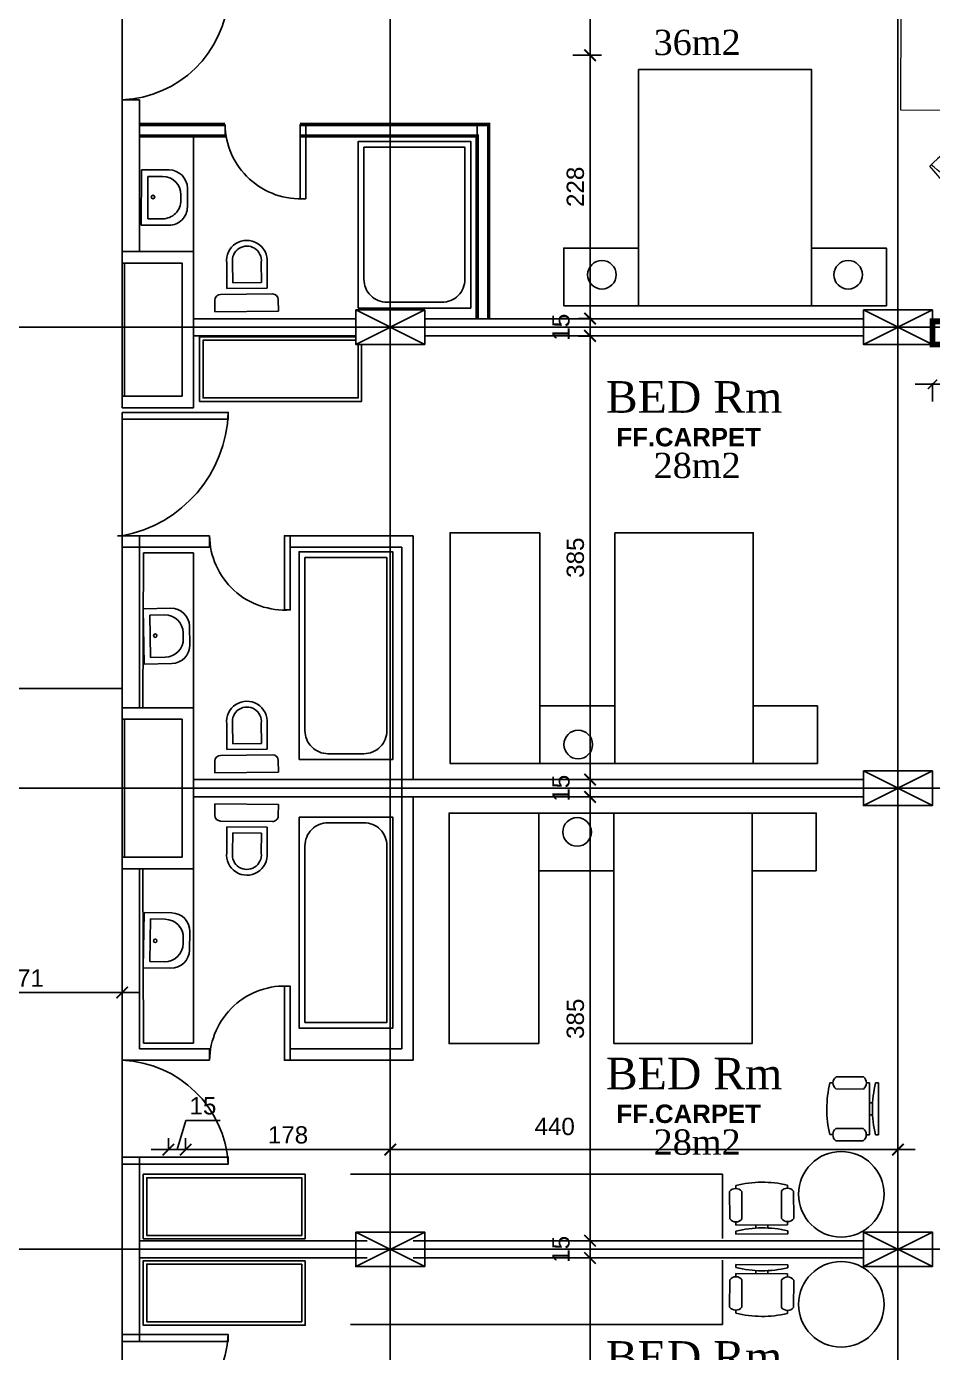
# Model space of a CAD drawing. Extents: x 250879 to 348495, y -51522 to -9360.
# Drawn here: x 303721 to 304507, y -41861 to -40711 of the extents above; entities that cross this region are included whole.
import ezdxf

# ---------------------------------------------------------------- set-up
doc = ezdxf.new("R2010")
doc.units = 0
doc.layers.get('0').update_dxf_attribs({"linetype": 'CONTINUOUS'})
doc.layers.get('DEFPOINTS').update_dxf_attribs({"color": 9, "linetype": 'CONTINUOUS'})
for name, color, linetype in [('AXIS', 1, 'CONTINUOUS'), ('COLUMN', 5, 'CONTINUOUS'), ('FURNITURE', 4, 'CONTINUOUS'), ('HATCH', 8, 'CONTINUOUS'), ('TEXT', 3, 'CONTINUOUS'), ('TRUSS', 2, 'CONTINUOUS'), ('WALL', 7, 'CONTINUOUS'), ('WALL1', 2, 'CONTINUOUS')]:
    doc.layers.add(name, color=color, linetype=linetype)
doc.layers.add('FURN', color=126, linetype='CONTINUOUS', lineweight=9)
doc.styles.get("Standard").update_dxf_attribs({"font": 'sanss___.ttf', "height": 15})
doc.styles.add('style2', font='romantic.ttf', dxfattribs={"height": 50})
doc.styles.add('STYLE4', font='arialbd.ttf', dxfattribs={"height": 0.2})
doc.dimstyles.get("Standard").update_dxf_attribs({"dimtxt": 15, "dimasz": 10, "dimexe": 10, "dimexo": 30, "dimgap": 5, "dimtad": 1, "dimdec": 0, "dimdsep": 46, "dimtxsty": 'Standard', "dimblk1": 'ARCHTICK', "dimblk2": 'ARCHTICK', "dimsah": 1, "dimcen": 2.5, "dimdle": 15, "dimclrd": 3, "dimclre": 3, "dimclrt": 3, "dimazin": 0, "dimtfac": 1, "dimtdec": 0, "dimtmove": 2, "dimatfit": 2, "dimldrblk": 'ARCHTICK', "dimfxl": 1.0455, "dimfxlon": 1, "dimtolj": 1, "dimtzin": 0, "dimarcsym": 0})
doc.dimstyles.new('STANDARD$0', dxfattribs={"dimscale": 0, "dimtxt": 12, "dimasz": 8, "dimexe": 15, "dimexo": 0.0625, "dimgap": 2, "dimtad": 1, "dimdec": 0, "dimzin": 0, "dimdsep": 46, "dimtxsty": 'Standard', "dimblk1": 'ARCHTICK', "dimblk2": 'ARCHTICK', "dimsah": 1, "dimcen": 0.09, "dimdle": 15, "dimclrd": 3, "dimclre": 3, "dimclrt": 3, "dimazin": 0, "dimtfac": 1, "dimtdec": 0, "dimtofl": 0, "dimtmove": 1, "dimatfit": 3, "dimldrblk": 'ARCHTICK', "dimfxl": 1.0455, "dimfxlon": 1, "dimtolj": 1, "dimtzin": 0, "dimarcsym": 0})

# ---------------------------------------------------------------- blocks, each defined once
blk = doc.blocks.new('_ARCHTICK')
at = {"color": 0, "linetype": 'ByBlock', "const_width": 0.15}
blk.add_lwpolyline([(-0.5, -0.5), (0.5, 0.5)], dxfattribs=at)
blk = doc.blocks.new('*D2054')
at = {"layer": 'DEFPOINTS', "color": 0, "linetype": 'ByBlock', "ltscale": 3, "transparency": 16777216}
for p in [(303632.8, -41549.2), (303803.8, -41549.2), (303803.8, -41577.7)]:
    blk.add_point(p, dxfattribs=at)
at = {"layer": 'WALL1', "color": 3, "linetype": 'ByBlock', "lineweight": -2, "ltscale": 3, "transparency": 16777216}
for p, q in [((303632.8, -41549.2), (303632.8, -41539.2)), ((303803.8, -41549.2), (303803.8, -41539.2)), ((303617.8, -41549.2), (303818.8, -41549.2))]:
    blk.add_line(p, q, dxfattribs=at)
at = {"layer": 'WALL1', "color": 3, "linetype": 'ByBlock', "lineweight": -2, "ltscale": 3, "transparency": 16777216, "xscale": 10, "yscale": 10, "zscale": 10, "rotation": 180}
blk.add_blockref('_ARCHTICK', (303632.8, -41549.2), dxfattribs=at)
at = {"layer": 'WALL1', "color": 3, "linetype": 'ByBlock', "lineweight": -2, "ltscale": 3, "transparency": 16777216, "xscale": 10, "yscale": 10, "zscale": 10}
blk.add_blockref('_ARCHTICK', (303803.8, -41549.2), dxfattribs=at)
at = {"layer": 'WALL1', "color": 3, "linetype": 'ByBlock', "ltscale": 3, "transparency": 16777216, "insert": (303718.3, -41536.7), "char_height": 15, "attachment_point": 5}
blk.add_mtext('\\A1;171', dxfattribs=at)
blk = doc.blocks.new('HWB')
at = {"layer": 'FURNITURE'}
for p, q in [((-0.6, 0), (0, 0)), ((-0.6, -0.3), (-0.6, 0)), ((0, 0), (0, -0.3)), ((-0.53, -0.07), (-0.07, -0.07)), ((-0.53, -0.23), (-0.53, -0.07)), ((-0.07, -0.07), (-0.07, -0.23)), ((-0.27, -0.43), (-0.33, -0.43)), ((-0.2, -0.5), (-0.4, -0.5))]:
    blk.add_line(p, q, dxfattribs=at)
blk.add_circle((-0.306, -0.126), 0.0188, dxfattribs=at)
for centre, start, end in [((-0.33, -0.23), 180, 270), ((-0.27, -0.23), 270, 0), ((-0.4, -0.3), 180, 270), ((-0.2, -0.3), 270, 0)]:
    blk.add_arc(centre, 0.2, start, end, dxfattribs=at)
blk = doc.blocks.new('WC')
at = {"layer": 'FURNITURE'}
for p, q in [((0, 0), (0.55, 0)), ((0, -0.1), (0, 0)), ((0.55, 0), (0.55, -0.1)), ((0.5, -0.15), (0.05, -0.15)), ((0.094, -0.2), (0.094, -0.422)), ((0.444, -0.2), (0.094, -0.2)), ((0.444, -0.422), (0.444, -0.2)), ((0.144, -0.25), (0.144, -0.425)), ((0.394, -0.25), (0.144, -0.25)), ((0.394, -0.425), (0.394, -0.25))]:
    blk.add_line(p, q, dxfattribs=at)
for centre, radius, start, end in [((0.05, -0.1), 0.05, 180, 270), ((0.5, -0.1), 0.05, 270, 0), ((0.269, -0.441), 0.176, 173.8732, 6.1268), ((0.269, -0.441), 0.126, 172.7575, 7.2425)]:
    blk.add_arc(centre, radius, start, end, dxfattribs=at)
blk = doc.blocks.new('*D2069')
at = {"layer": 'DEFPOINTS', "color": 0, "linetype": 'ByBlock', "ltscale": 3, "transparency": 16777216}
for p in [(303858.8, -41685.5), (303843.8, -41698), (303858.8, -41698)]:
    blk.add_point(p, dxfattribs=at)
at = {"layer": 'WALL1', "color": 3, "linetype": 'ByBlock', "lineweight": -2, "ltscale": 3, "transparency": 16777216}
for p, q in [((303851.3, -41685.5), (303858.9, -41660.3)), ((303858.9, -41660.3), (303888.8, -41660.3)), ((303828.8, -41685.5), (303873.8, -41685.5)), ((303843.8, -41685.5), (303843.8, -41675.5)), ((303858.8, -41685.5), (303858.8, -41675.5))]:
    blk.add_line(p, q, dxfattribs=at)
at = {"layer": 'WALL1', "color": 3, "linetype": 'ByBlock', "lineweight": -2, "ltscale": 3, "transparency": 16777216, "xscale": 10, "yscale": 10, "zscale": 10, "rotation": 180}
blk.add_blockref('_ARCHTICK', (303843.8, -41685.5), dxfattribs=at)
at = {"layer": 'WALL1', "color": 3, "linetype": 'ByBlock', "lineweight": -2, "ltscale": 3, "transparency": 16777216, "xscale": 10, "yscale": 10, "zscale": 10}
blk.add_blockref('_ARCHTICK', (303858.8, -41685.5), dxfattribs=at)
at = {"layer": 'WALL1', "color": 3, "linetype": 'ByBlock', "ltscale": 3, "transparency": 16777216, "insert": (303873.8, -41647.6), "char_height": 15, "attachment_point": 5}
blk.add_mtext('\\A1;15', dxfattribs=at)
blk = doc.blocks.new('*D2070')
at = {"layer": 'DEFPOINTS', "color": 0, "linetype": 'ByBlock', "ltscale": 3, "transparency": 16777216}
for p in [(304036.3, -41676.3), (304036.3, -41685.5), (303858.8, -41698)]:
    blk.add_point(p, dxfattribs=at)
at = {"layer": 'WALL1', "color": 3, "linetype": 'ByBlock', "lineweight": -2, "ltscale": 3, "transparency": 16777216}
for p, q in [((303843.8, -41685.5), (304051.3, -41685.5)), ((303858.8, -41685.5), (303858.8, -41675.5)), ((304036.3, -41685.5), (304036.3, -41695.5))]:
    blk.add_line(p, q, dxfattribs=at)
at = {"layer": 'WALL1', "color": 3, "linetype": 'ByBlock', "lineweight": -2, "ltscale": 3, "transparency": 16777216, "xscale": 10, "yscale": 10, "zscale": 10, "rotation": 180}
blk.add_blockref('_ARCHTICK', (303858.8, -41685.5), dxfattribs=at)
at = {"layer": 'WALL1', "color": 3, "linetype": 'ByBlock', "lineweight": -2, "ltscale": 3, "transparency": 16777216, "xscale": 10, "yscale": 10, "zscale": 10}
blk.add_blockref('_ARCHTICK', (304036.3, -41685.5), dxfattribs=at)
at = {"layer": 'WALL1', "color": 3, "linetype": 'ByBlock', "ltscale": 3, "transparency": 16777216, "insert": (303947.6, -41672.8), "char_height": 15, "attachment_point": 5}
blk.add_mtext('\\A1;178', dxfattribs=at)
blk = doc.blocks.new('*D2071')
at = {"layer": 'DEFPOINTS', "color": 0, "linetype": 'ByBlock', "ltscale": 3, "transparency": 16777216}
for p in [(304036.3, -41676.3), (304476.8, -41685.5), (304476.8, -41708.2)]:
    blk.add_point(p, dxfattribs=at)
at = {"layer": 'WALL1', "color": 3, "linetype": 'ByBlock', "lineweight": -2, "ltscale": 3, "transparency": 16777216}
for p, q in [((304021.3, -41685.5), (304491.8, -41685.5)), ((304036.3, -41685.5), (304036.3, -41695.5)), ((304476.8, -41685.5), (304476.8, -41675.5))]:
    blk.add_line(p, q, dxfattribs=at)
at = {"layer": 'WALL1', "color": 3, "linetype": 'ByBlock', "lineweight": -2, "ltscale": 3, "transparency": 16777216, "xscale": 10, "yscale": 10, "zscale": 10, "rotation": 180}
blk.add_blockref('_ARCHTICK', (304036.3, -41685.5), dxfattribs=at)
at = {"layer": 'WALL1', "color": 3, "linetype": 'ByBlock', "lineweight": -2, "ltscale": 3, "transparency": 16777216, "xscale": 10, "yscale": 10, "zscale": 10}
blk.add_blockref('_ARCHTICK', (304476.8, -41685.5), dxfattribs=at)
at = {"layer": 'WALL1', "color": 3, "linetype": 'ByBlock', "ltscale": 3, "transparency": 16777216, "insert": (304179, -41665.5), "char_height": 15, "attachment_point": 5}
blk.add_mtext('\\A1;440', dxfattribs=at)
blk = doc.blocks.new('Chair - Desk')
at = {"linetype": 'Continuous'}
for p, q in [((-8.5, 0), (-8.5, -1)), ((-8.5, 0), (8.5, 0)), ((8.5, 0), (8.5, -1)), ((-8.5, -3), (-8.5, -4)), ((-8.5, -3), (8.5, -3)), ((-2, -3), (-2, -1.9355)), ((2, -1.9576), (2, -3)), ((8.5, -3), (8.5, -4)), ((-10.5, -5), (-10.5, -14)), ((-6.5, -14), (-6.5, -5)), ((6.5, -5), (6.5, -14)), ((10.5, -14), (10.5, -5)), ((-8.5, -15), (-8.5, -16)), ((8.5, -15), (8.5, -16))]:
    blk.add_line(p, q, dxfattribs=at)
for centre, radius, start, end in [((-8.5, -6.5), 2.5, 36.8699, 143.1301), ((0, 34.625), 36.625, 256.5803, 283.4197), ((8.5, -6.5), 2.5, 36.8699, 143.1301), ((-8.5, -12.5), 2.5, 216.8699, 323.1301), ((0, 19.625), 36.625, 256.5803, 283.4197), ((8.5, -12.5), 2.5, 216.8699, 323.1301)]:
    blk.add_arc(centre, radius, start, end, dxfattribs=at)
blk = doc.blocks.new('*D2081')
at = {"layer": 'DEFPOINTS', "color": 0, "linetype": 'ByBlock', "ltscale": 3, "transparency": 16777216}
for p in [(304209.7, -41779.5), (304234.5, -41779.5), (304243.1, -42164.5)]:
    blk.add_point(p, dxfattribs=at)
at = {"layer": 'WALL1', "color": 3, "linetype": 'ByBlock', "lineweight": -2, "ltscale": 3, "transparency": 16777216}
for p, q in [((304209.7, -42179.5), (304209.7, -41764.5)), ((304209.7, -41779.5), (304199.7, -41779.5)), ((304210.8, -42164.5), (304199.7, -42164.5))]:
    blk.add_line(p, q, dxfattribs=at)
at = {"layer": 'WALL1', "color": 3, "linetype": 'ByBlock', "lineweight": -2, "ltscale": 3, "transparency": 16777216, "xscale": 10, "yscale": 10, "zscale": 10}
for p, rotation in [((304209.7, -41779.5), 90), ((304209.7, -42164.5), 270)]:
    blk.add_blockref('_ARCHTICK', p, dxfattribs=dict(at, rotation=rotation))
at = {"layer": 'WALL1', "color": 3, "linetype": 'ByBlock', "ltscale": 3, "transparency": 16777216, "insert": (304197, -41972), "char_height": 15, "attachment_point": 5, "rotation": 90}
blk.add_mtext('\\A1;385', dxfattribs=at)
blk = doc.blocks.new('*D2082')
at = {"layer": 'DEFPOINTS', "color": 0, "linetype": 'ByBlock', "ltscale": 3, "transparency": 16777216}
for p in [(304209.7, -41764.5), (304234.5, -41764.5), (304234.5, -41779.5)]:
    blk.add_point(p, dxfattribs=at)
at = {"layer": 'WALL1', "color": 3, "linetype": 'ByBlock', "lineweight": -2, "ltscale": 3, "transparency": 16777216}
for p, q in [((304209.7, -41794.5), (304209.7, -41749.5)), ((304209.7, -41764.5), (304199.7, -41764.5)), ((304209.7, -41779.5), (304199.7, -41779.5))]:
    blk.add_line(p, q, dxfattribs=at)
at = {"layer": 'WALL1', "color": 3, "linetype": 'ByBlock', "lineweight": -2, "ltscale": 3, "transparency": 16777216, "xscale": 10, "yscale": 10, "zscale": 10}
for p, rotation in [((304209.7, -41764.5), 90), ((304209.7, -41779.5), 270)]:
    blk.add_blockref('_ARCHTICK', p, dxfattribs=dict(at, rotation=rotation))
at = {"layer": 'WALL1', "color": 3, "linetype": 'ByBlock', "ltscale": 3, "transparency": 16777216, "insert": (304184.5, -41772), "char_height": 15, "attachment_point": 5, "rotation": 90}
blk.add_mtext('\\A1;15', dxfattribs=at)
blk = doc.blocks.new('*D2083')
at = {"layer": 'DEFPOINTS', "color": 0, "linetype": 'ByBlock', "ltscale": 3, "transparency": 16777216}
for p in [(304209.7, -41379.5), (304219.3, -41379.5), (304234.5, -41764.5)]:
    blk.add_point(p, dxfattribs=at)
at = {"layer": 'WALL1', "color": 3, "linetype": 'ByBlock', "lineweight": -2, "ltscale": 3, "transparency": 16777216}
for p, q in [((304209.7, -41779.5), (304209.7, -41364.5)), ((304209.7, -41379.5), (304199.7, -41379.5)), ((304209.7, -41764.5), (304199.7, -41764.5))]:
    blk.add_line(p, q, dxfattribs=at)
at = {"layer": 'WALL1', "color": 3, "linetype": 'ByBlock', "lineweight": -2, "ltscale": 3, "transparency": 16777216, "xscale": 10, "yscale": 10, "zscale": 10}
for p, rotation in [((304209.7, -41379.5), 90), ((304209.7, -41764.5), 270)]:
    blk.add_blockref('_ARCHTICK', p, dxfattribs=dict(at, rotation=rotation))
at = {"layer": 'WALL1', "color": 3, "linetype": 'ByBlock', "ltscale": 3, "transparency": 16777216, "insert": (304197, -41572), "char_height": 15, "attachment_point": 5, "rotation": 90}
blk.add_mtext('\\A1;385', dxfattribs=at)
blk = doc.blocks.new('*D2084')
at = {"layer": 'DEFPOINTS', "color": 0, "linetype": 'ByBlock', "ltscale": 3, "transparency": 16777216}
for p in [(304209.7, -41364.5), (304219.3, -41364.5), (304219.3, -41379.5)]:
    blk.add_point(p, dxfattribs=at)
at = {"layer": 'WALL1', "color": 3, "linetype": 'ByBlock', "lineweight": -2, "ltscale": 3, "transparency": 16777216}
for p, q in [((304209.7, -41394.5), (304209.7, -41349.5)), ((304209.7, -41364.5), (304199.7, -41364.5)), ((304209.7, -41379.5), (304199.7, -41379.5))]:
    blk.add_line(p, q, dxfattribs=at)
at = {"layer": 'WALL1', "color": 3, "linetype": 'ByBlock', "lineweight": -2, "ltscale": 3, "transparency": 16777216, "xscale": 10, "yscale": 10, "zscale": 10}
for p, rotation in [((304209.7, -41364.5), 90), ((304209.7, -41379.5), 270)]:
    blk.add_blockref('_ARCHTICK', p, dxfattribs=dict(at, rotation=rotation))
at = {"layer": 'WALL1', "color": 3, "linetype": 'ByBlock', "ltscale": 3, "transparency": 16777216, "insert": (304184.5, -41372), "char_height": 15, "attachment_point": 5, "rotation": 90}
blk.add_mtext('\\A1;15', dxfattribs=at)
blk = doc.blocks.new('*D2085')
at = {"layer": 'DEFPOINTS', "color": 0, "linetype": 'ByBlock', "ltscale": 3, "transparency": 16777216}
for p in [(304209.7, -40979.5), (304273, -40979.5), (304219.3, -41364.5)]:
    blk.add_point(p, dxfattribs=at)
at = {"layer": 'WALL1', "color": 3, "linetype": 'ByBlock', "lineweight": -2, "ltscale": 3, "transparency": 16777216}
for p, q in [((304209.7, -41379.5), (304209.7, -40964.5)), ((304210.8, -40979.5), (304199.7, -40979.5)), ((304209.7, -41364.5), (304199.7, -41364.5))]:
    blk.add_line(p, q, dxfattribs=at)
at = {"layer": 'WALL1', "color": 3, "linetype": 'ByBlock', "lineweight": -2, "ltscale": 3, "transparency": 16777216, "xscale": 10, "yscale": 10, "zscale": 10}
for p, rotation in [((304209.7, -40979.5), 90), ((304209.7, -41364.5), 270)]:
    blk.add_blockref('_ARCHTICK', p, dxfattribs=dict(at, rotation=rotation))
at = {"layer": 'WALL1', "color": 3, "linetype": 'ByBlock', "ltscale": 3, "transparency": 16777216, "insert": (304197, -41172), "char_height": 15, "attachment_point": 5, "rotation": 90}
blk.add_mtext('\\A1;385', dxfattribs=at)
blk = doc.blocks.new('*D2086')
at = {"layer": 'DEFPOINTS', "color": 0, "linetype": 'ByBlock', "ltscale": 3, "transparency": 16777216}
for p in [(304209.7, -40964.5), (304273, -40964.5), (304273, -40979.5)]:
    blk.add_point(p, dxfattribs=at)
at = {"layer": 'WALL1', "color": 3, "linetype": 'ByBlock', "lineweight": -2, "ltscale": 3, "transparency": 16777216}
for p, q in [((304209.7, -40994.5), (304209.7, -40949.5)), ((304210.8, -40964.5), (304199.7, -40964.5)), ((304210.8, -40979.5), (304199.7, -40979.5))]:
    blk.add_line(p, q, dxfattribs=at)
at = {"layer": 'WALL1', "color": 3, "linetype": 'ByBlock', "lineweight": -2, "ltscale": 3, "transparency": 16777216, "xscale": 10, "yscale": 10, "zscale": 10}
for p, rotation in [((304209.7, -40964.5), 90), ((304209.7, -40979.5), 270)]:
    blk.add_blockref('_ARCHTICK', p, dxfattribs=dict(at, rotation=rotation))
at = {"layer": 'WALL1', "color": 3, "linetype": 'ByBlock', "ltscale": 3, "transparency": 16777216, "insert": (304184.5, -40972), "char_height": 15, "attachment_point": 5, "rotation": 90}
blk.add_mtext('\\A1;15', dxfattribs=at)
blk = doc.blocks.new('*D2087')
at = {"layer": 'DEFPOINTS', "color": 0, "linetype": 'ByBlock', "ltscale": 3, "transparency": 16777216}
for p in [(304121.8, -40736.1), (304209.7, -40736.1), (304273, -40964.5)]:
    blk.add_point(p, dxfattribs=at)
at = {"layer": 'WALL1', "color": 3, "linetype": 'ByBlock', "lineweight": -2, "ltscale": 3, "transparency": 16777216}
for p, q in [((304209.7, -40979.5), (304209.7, -40721.1)), ((304208.7, -40736.1), (304219.7, -40736.1)), ((304210.8, -40964.5), (304199.7, -40964.5))]:
    blk.add_line(p, q, dxfattribs=at)
at = {"layer": 'WALL1', "color": 3, "linetype": 'ByBlock', "lineweight": -2, "ltscale": 3, "transparency": 16777216, "xscale": 10, "yscale": 10, "zscale": 10}
for p, rotation in [((304209.7, -40736.1), 90), ((304209.7, -40964.5), 270)]:
    blk.add_blockref('_ARCHTICK', p, dxfattribs=dict(at, rotation=rotation))
at = {"layer": 'WALL1', "color": 3, "linetype": 'ByBlock', "ltscale": 3, "transparency": 16777216, "insert": (304197, -40850.3), "char_height": 15, "attachment_point": 5, "rotation": 90}
blk.add_mtext('\\A1;228', dxfattribs=at)
blk = doc.blocks.new('*D2101')
at = {"layer": 'DEFPOINTS', "color": 0, "linetype": 'ByBlock', "ltscale": 3, "transparency": 16777216}
for p in [(304209.7, -40964.7), (304243.1, -40964.7), (304243.1, -40979.7)]:
    blk.add_point(p, dxfattribs=at)
at = {"layer": 'WALL1', "color": 3, "linetype": 'ByBlock', "lineweight": -2, "ltscale": 3, "transparency": 16777216}
for p, q in [((304209.7, -40994.7), (304209.7, -40949.7)), ((304210.8, -40964.7), (304199.7, -40964.7)), ((304210.8, -40979.7), (304199.7, -40979.7))]:
    blk.add_line(p, q, dxfattribs=at)
at = {"layer": 'WALL1', "color": 3, "linetype": 'ByBlock', "lineweight": -2, "ltscale": 3, "transparency": 16777216, "xscale": 10, "yscale": 10, "zscale": 10}
for p, rotation in [((304209.7, -40964.7), 90), ((304209.7, -40979.7), 270)]:
    blk.add_blockref('_ARCHTICK', p, dxfattribs=dict(at, rotation=rotation))
at = {"layer": 'WALL1', "color": 3, "linetype": 'ByBlock', "ltscale": 3, "transparency": 16777216, "insert": (304184.5, -40972.2), "char_height": 15, "attachment_point": 5, "rotation": 90}
blk.add_mtext('\\A1;15', dxfattribs=at)
blk = doc.blocks.new('A$C237F6A72')
at = {"layer": 'FURNITURE', "color": 1}
for p, q in [((-150, 0), (150, 0)), ((0, -150), (0, 150))]:
    blk.add_line(p, q, dxfattribs=at)
at = {"layer": 'FURNITURE', "color": 2}
blk.add_circle((0, 0), 112, dxfattribs=at)
at = {"layer": 'FURNITURE', "color": 1}
blk.add_circle((0, 0), 56.2, dxfattribs=at)
blk = doc.blocks.new('sof4')
at = {"layer": 'FURN'}
for p, q in [((310711.9, -66838.3), (310712, -66799.8)), ((310712, -66799.8), (310750.5, -66799.9)), ((310750.5, -66799.9), (310750.4, -66838.4)), ((310576.8, -66809.7), (310690.9, -66809.4)), ((310576.9, -66860.8), (310576.8, -66809.7)), ((310643.6, -66809.5), (310643.7, -66820)), ((310690.9, -66809.4), (310691, -66860.5)), ((310643.7, -66820), (310680.4, -66819.9)), ((310669.9, -66820.5), (310670, -66859.9)), ((310680.4, -66819.9), (310680.5, -66860.5)), ((310750.4, -66838.4), (310711.9, -66838.3)), ((310700.6, -66852.5), (310700.6, -66864.4)), ((310759.4, -66850.6), (310702.7, -66850.4)), ((310747.5, -66850.6), (310747, -67018.6)), ((310761.5, -66852.7), (310761, -67016.5)), ((310691, -66860.5), (310576.9, -66860.8)), ((310747.5, -66864.6), (310700.6, -66864.4)), ((310740.5, -66864.5), (310740.1, -67004.5)), ((310698.5, -66866.5), (310698.1, -67002.3)), ((310586.2, -66976.1), (310586.4, -66892.1)), ((310586.4, -66892.1), (310670.4, -66892.3)), ((310670.4, -66892.3), (310670.2, -66976.3)), ((310698.3, -66911.1), (310747.3, -66911.2)), ((310698.2, -66957.7), (310747.2, -66957.9)), ((310670.2, -66976.3), (310586.2, -66976.1)), ((310692.3, -67038.4, -129.5), (310666.5, -66983.9, -129.5)), ((310700.2, -67004.4), (310700.1, -67016.3)), ((310747.1, -67004.6), (310700.2, -67004.4)), ((310648.5, -67066.7, -129.5), (310609.4, -67020.9, -129.5)), ((310758.9, -67018.6), (310702.2, -67018.4)), ((310711.3, -67030.6), (310711.2, -67069.1)), ((310749.8, -67030.7), (310711.3, -67030.6)), ((310749.7, -67069.2), (310749.8, -67030.7)), ((310692.3, -67038.4, -129.5), (310648.5, -67066.7, -129.5)), ((310711.2, -67069.1), (310749.7, -67069.2))]:
    blk.add_line(p, q, dxfattribs=at)
at = {"layer": 'FURN', "extrusion": (0, 0, -1)}
for centre, major_axis, start_param, end_param in [((310675.3, -66849.7), (-21, -21), 2.175917, 2.530727), ((310675.2, -66830.6), (21, -21), 0.60512, 0.959931)]:
    blk.add_ellipse(centre, major_axis=major_axis, ratio=1, start_param=start_param, end_param=end_param, dxfattribs=at)
at = {"layer": 'FURN'}
for centre, major_axis, ratio, start_param, end_param in [((310702.7, -66852.5), (-1.48, 1.48), 1, -0.788271, 0.782526), ((310759.4, -66852.7), (1.48, 1.48), 1, 5.494915, 7.065711), ((310700.6, -66866.5), (-1.48, 1.48), 1, -0.788271, 0.782526), ((310936.3, -67463.7, -129.5), (-300.2, 464.1), 0.5625, -0.109671, 0.109671), ((310781.8, -67008.2, -129.5), (-87.3, 158), 0.555479, 1.129115, 1.432361), ((310700.2, -67002.3), (-1.48, 1.48), 1, 0.782526, 2.353322), ((310584.2, -67136, -129.5), (-108.3, 144.4), 0.555479, -1.432361, -1.129115), ((310702.2, -67016.3), (1.48, 1.48), 1, 2.353322, 3.924118), ((310758.9, -67016.5), (1.48, 1.48), 1, 3.924118, 5.494915), ((310779.9, -67221.9, -129.5), (-114.9, 177.7), 0.496428, -0.252973, 0.252973)]:
    blk.add_ellipse(centre, major_axis=major_axis, ratio=ratio, start_param=start_param, end_param=end_param, dxfattribs=at)
at = {"layer": 'FURN', "extrusion": (0, 0, -1), "xscale": 0.06999999998515705, "yscale": 0.06999999998515705, "zscale": -0.06999999999999999, "rotation": 0.1645885730766123}
for p in [(-310731.2, -66819.1), (-310730.5, -67049.9)]:
    blk.add_blockref('A$C237F6A72', p, dxfattribs=at)
blk = doc.blocks.new('COLUMN')
at = {"layer": 'AXIS'}
for p, q in [((236924.7, -9644.3), (236984.7, -9674.3)), ((236984.7, -9644.3), (236924.7, -9674.3))]:
    blk.add_line(p, q, dxfattribs=at)
at = {"layer": 'COLUMN'}
blk.add_lwpolyline([(236924.7, -9644.3), (236984.7, -9644.3), (236984.7, -9674.3), (236924.7, -9674.3)], close=True, dxfattribs=at)
blk = doc.blocks.new('*D2114')
at = {"layer": 'DEFPOINTS', "color": 0, "linetype": 'Continuous', "transparency": 16777216}
for p in [(304209.7, -40572), (304209.7, -40572), (304209.7, -40736.1)]:
    blk.add_point(p, dxfattribs=at)
at = {"layer": 'WALL', "color": 3, "linetype": 'Continuous', "lineweight": -2, "transparency": 16777216}
for p, q in [((304209.7, -40751.1), (304209.7, -40557)), ((304209.7, -40572), (304194.7, -40572)), ((304209.7, -40736.1), (304194.7, -40736.1))]:
    blk.add_line(p, q, dxfattribs=at)
at = {"layer": 'WALL', "color": 3, "linetype": 'Continuous', "lineweight": -2, "transparency": 16777216, "xscale": 8, "yscale": 8, "zscale": 8}
for p, rotation in [((304209.7, -40572), 90), ((304209.7, -40736.1), 270)]:
    blk.add_blockref('_ARCHTICK', p, dxfattribs=dict(at, rotation=rotation))
at = {"layer": 'WALL', "color": 3, "linetype": 'Continuous', "transparency": 16777216, "insert": (304200, -40654.1), "char_height": 15, "attachment_point": 5, "rotation": 90}
blk.add_mtext('\\A1;164', dxfattribs=at)
blk = doc.blocks.new('*D1672')
at = {"layer": 'DEFPOINTS', "color": 0, "linetype": 'Continuous', "transparency": 16777216}
for p in [(304506.8, -40987), (304661.5, -40987), (304661.5, -41021.6)]:
    blk.add_point(p, dxfattribs=at)
at = {"layer": 'WALL', "color": 3, "linetype": 'Continuous', "lineweight": -2, "transparency": 16777216}
for p, q in [((304491.8, -41021.6), (304676.5, -41021.6)), ((304506.8, -41020.6), (304506.8, -41036.6)), ((304661.5, -41020.6), (304661.5, -41036.6))]:
    blk.add_line(p, q, dxfattribs=at)
at = {"layer": 'WALL', "color": 3, "linetype": 'Continuous', "lineweight": -2, "transparency": 16777216, "xscale": 8, "yscale": 8, "zscale": 8, "rotation": 180}
blk.add_blockref('_ARCHTICK', (304506.8, -41021.6), dxfattribs=at)
at = {"layer": 'WALL', "color": 3, "linetype": 'Continuous', "lineweight": -2, "transparency": 16777216, "xscale": 8, "yscale": 8, "zscale": 8}
blk.add_blockref('_ARCHTICK', (304661.5, -41021.6), dxfattribs=at)
at = {"layer": 'WALL', "color": 3, "linetype": 'Continuous', "transparency": 16777216, "insert": (304584.2, -41011.9), "char_height": 15, "attachment_point": 5}
blk.add_mtext('\\A1;155', dxfattribs=at)

msp = doc.modelspace()

# ---------------------------------------------------------------- linework, layer by layer
at = {"layer": 'AXIS'}
for p, q in [((304036.32984, -39780.65994), (304036.32984, -43810.85677)), ((304476.80672, -39780.65994), (304476.80672, -43803.29107)), ((302602.02709, -40971.99817), (304937.55155, -40971.99817)), ((302610.69437, -41371.99817), (304937.55155, -41371.99817)), ((302596.46236, -41771.99817), (304937.55155, -41771.99817))]:
    msp.add_line(p, q, dxfattribs=at)
at = {"layer": 'FURNITURE'}
for p, q in [((303803.80672, -40774.74001), (303818.80672, -40774.74001)), ((303803.80672, -40774.74001), (303818.80672, -40774.74001)), ((303803.80672, -41045.95427), (303895.77007, -41045.95427)), ((303799.53404, -41152.95427), (303819.53404, -41152.95427)), ((303799.53404, -41152.95427), (303819.53404, -41152.95427)), ((303799.53404, -41152.95427), (303819.53404, -41152.95427)), ((303799.53404, -41152.95427), (303819.53404, -41152.95427)), ((303803.80672, -41152.95427), (303823.80672, -41152.95427)), ((303803.80672, -41152.95427), (303823.80672, -41152.95427)), ((303803.80672, -41152.95427), (303823.80672, -41152.95427)), ((303803.80672, -41152.95427), (303823.80672, -41152.95427)), ((303803.80672, -41698.04206), (303895.77007, -41698.04206)), ((304001.80672, -41706.89792), (304324.49641, -41706.89792)), ((304324.49641, -41762.64269), (304324.49641, -41706.89792)), ((304324.49641, -41781.35364), (304324.49641, -41837.09841)), ((304001.80672, -41837.09841), (304324.49641, -41837.09841))]:
    msp.add_line(p, q, dxfattribs=at)
at = {"layer": 'FURNITURE', "linetype": 'Continuous'}
for points in [[(304251.80672, -40748.49237), (304251.80672, -40953.49237), (304401.80672, -40953.49237), (304401.80672, -40748.49237), (304251.80672, -40748.49237)], [(304251.80672, -40953.49237), (304186.80672, -40953.49237), (304186.80672, -40903.49237), (304251.80672, -40903.49237), (304251.80672, -40953.49237)], [(304401.80672, -40953.49237), (304466.80672, -40953.49237), (304466.80672, -40903.49237), (304401.80672, -40903.49237), (304401.80672, -40953.49237)], [(304166.22934, -41150.43821), (304166.22934, -41350.43821), (304088.22934, -41350.43821), (304088.22934, -41150.43821), (304166.22934, -41150.43821)], [(304231.22934, -41150.43821), (304231.22934, -41350.43821), (304351.22934, -41350.43821), (304351.22934, -41150.43821), (304231.22934, -41150.43821)], [(304231.22934, -41350.43821), (304166.22934, -41350.43821), (304166.22934, -41300.43821), (304231.22934, -41300.43821), (304231.22934, -41350.43821)], [(304165.32036, -41593.55812), (304165.32036, -41393.55812), (304087.32036, -41393.55812), (304087.32036, -41593.55812), (304165.32036, -41593.55812)], [(304230.32036, -41393.55812), (304165.32036, -41393.55812), (304165.32036, -41443.55812), (304230.32036, -41443.55812), (304230.32036, -41393.55812)], [(304230.32036, -41593.55812), (304230.32036, -41393.55812), (304350.32036, -41393.55812), (304350.32036, -41593.55812), (304230.32036, -41593.55812)]]:
    msp.add_lwpolyline(points, dxfattribs=at)
at = {"layer": 'FURNITURE', "linetype": 'Continuous', "flags": 128}
for points in [[(303963.01853, -40796.2647), (303963.01853, -40860.57002), (303958.01853, -40860.57002), (303958.01853, -40796.2647), (303963.01853, -40796.2647)], [(303949.53582, -41152.95427), (303949.53582, -41217.25959), (303944.53582, -41217.25959), (303944.53582, -41152.95427), (303949.53582, -41152.95427)], [(303949.53582, -41608.04206), (303949.53582, -41543.73674), (303944.53582, -41543.73674), (303944.53582, -41608.04206), (303949.53582, -41608.04206)]]:
    msp.add_lwpolyline(points, dxfattribs=at)
at = {"layer": 'FURNITURE'}
for points in [[(303865.60473, -40906.32793), (303818.80672, -40906.32793), (303818.80672, -40806.2647), (303865.60473, -40806.2647)], [(304008.49318, -40955.44714), (304106.12124, -40955.44714), (304106.12124, -40810.91606), (304008.49318, -40810.91606)], [(303957.28689, -41347.02624), (304038.49482, -41347.02624), (304038.49482, -41166.84819), (303957.28689, -41166.84819)], [(304406.92869, -41300.43821), (304406.92869, -41350.43821), (304351.22934, -41350.43821), (304351.22934, -41300.43821)], [(303957.28689, -41396.97009), (304038.49482, -41396.97009), (304038.49482, -41580.14814), (303957.28689, -41580.14814)], [(304406.01972, -41443.55812), (304406.01972, -41393.55812), (304350.32036, -41393.55812), (304350.32036, -41443.55812)], [(303821.62692, -41441.78666), (303822.27455, -41593.15539), (303865.47741, -41593.15539), (303865.60477, -41441.78666)], [(303962.52873, -41762.89792), (303962.52873, -41706.89792), (303821.98655, -41706.89792), (303821.98655, -41762.89792)], [(303962.52873, -41781.86496), (303962.52873, -41837.86496), (303821.98655, -41837.86496), (303821.98655, -41781.86496)]]:
    msp.add_lwpolyline(points, close=True, dxfattribs=at)
for points in [[(304033.49318, -40950.44714), (304081.12124, -40950.44714, 0.4142135624), (304101.12124, -40930.44714), (304101.12124, -40815.91606), (304013.49318, -40815.91606), (304013.49318, -40930.44714, 0.4142135624)], [(303982.28689, -41342.02624), (304013.49482, -41342.02624, 0.4142135624), (304033.49482, -41322.02624), (304033.49482, -41171.84819), (303962.28689, -41171.84819), (303962.28689, -41322.02624, 0.4142135624)], [(303982.28689, -41401.97009), (304013.49482, -41401.97009, -0.4142135624), (304033.49482, -41421.97009), (304033.49482, -41575.14814), (303962.28689, -41575.14814), (303962.28689, -41421.97009, -0.4142135624)]]:
    msp.add_lwpolyline(points, format="xyb", close=True, dxfattribs=at)
at = {"layer": 'FURNITURE', "flags": 128}
for points in [[(303803.80672, -41045.95427), (303895.77007, -41045.95427), (303895.77007, -41051.95427), (303803.80672, -41051.95427), (303803.80672, -41045.95427)], [(303803.80672, -41698.04206), (303895.77007, -41698.04206), (303895.77007, -41692.04206), (303803.80672, -41692.04206), (303803.80672, -41698.04206)], [(303803.80672, -41845.95427), (303895.77007, -41845.95427), (303895.77007, -41851.95427), (303803.80672, -41851.95427), (303803.80672, -41845.95427)]]:
    msp.add_lwpolyline(points, dxfattribs=at)
at = {"layer": 'FURNITURE', "linetype": 'Continuous'}
msp.add_lwpolyline([(303821.62692, -41302.20968), (303822.27455, -41167.84094), (303865.47741, -41167.84094), (303865.63283, -41302.20968)], close=True, dxfattribs=at)
at = {"layer": 'FURNITURE'}
for points in [[(303959.52873, -41759.89792), (303959.52873, -41709.89792), (303824.98655, -41709.89792), (303824.98655, -41759.89792), (303959.52873, -41759.89792)], [(303959.52873, -41784.86496), (303959.52873, -41834.86496), (303824.98655, -41834.86496), (303824.98655, -41784.86496), (303959.52873, -41784.86496)]]:
    msp.add_lwpolyline(points, dxfattribs=at)
at = {"layer": 'FURNITURE', "linetype": 'Continuous'}
for centre in [(304427.66375, -41724.24417), (304427.66375, -41819.75216)]:
    msp.add_circle(centre, 37.10862, dxfattribs=at)
at = {"layer": 'FURNITURE'}
for centre, radius, start, end in [((303800.32585, -40679.19844), 95.60496, 272.08653555, 356.67709067), ((303783.40058, -41042.3959), 112.42582, 280.45758479, 358.18623709), ((303800.32585, -41703.58363), 95.60496, 3.32290933, 87.91346445), ((303800.32585, -41840.4127), 95.60496, 272.08653555, 356.67709067)]:
    msp.add_arc(centre, radius, start, end, dxfattribs=at)
at = {"layer": 'FURNITURE', "linetype": 'Continuous'}
for centre, start, end in [((303958.34981, -40795.40004), 180.75827056, 274.09762019), ((303958.34981, -40795.40004), 180.75827056, 274.09762019), ((303958.34981, -40795.40004), 180.75827056, 274.09762019), ((303944.8671, -41152.08961), 180.75827056, 274.09762019), ((303944.8671, -41152.08961), 180.75827056, 274.09762019), ((303944.8671, -41152.08961), 180.75827056, 274.09762019), ((303944.8671, -41608.90673), 85.90237981, 179.24172944), ((303944.8671, -41608.90673), 85.90237981, 179.24172944), ((303944.8671, -41608.90673), 85.90237981, 179.24172944)]:
    msp.add_arc(centre, 65.337, start, end, dxfattribs=at)
at = {"layer": 'HATCH', "linetype": 'ByBlock', "ltscale": 3}
for p, q in [((303803.80672, -40676.2647), (303803.80672, -40787.05014)), ((304411.80672, -40971.99817), (304038.80672, -40971.99817)), ((303803.80672, -41152.95427), (303803.80672, -41045.95427)), ((303803.80672, -41608.04206), (303803.80672, -41945.95427))]:
    msp.add_line(p, q, dxfattribs=at)
at = {"layer": 'HATCH', "color": 2, "linetype": 'ByBlock', "ltscale": 3}
for centre in [(304219.96181, -40926.57806), (304433.65163, -40926.57806), (304199.38443, -41334.07348), (304198.47546, -41409.92285)]:
    msp.add_circle(centre, 12.3914, dxfattribs=at)
at = {"layer": 'WALL', "ltscale": 3}
for p, q in [((303803.80672, -40774.74001), (303818.80672, -40774.74001)), ((303803.80672, -40774.74001), (303803.80672, -40972.16275)), ((303818.80672, -40906.36302), (303818.80672, -40774.74001)), ((303818.80672, -40906.36302), (303818.80672, -40774.74001)), ((303963.01853, -40796.2647), (303963.01853, -40811.2647)), ((303963.01853, -40796.2647), (303963.01853, -40811.2647)), ((303963.01853, -40796.2647), (303963.01853, -40811.2647)), ((304111.77646, -40964.66275), (304111.77646, -40796.2647)), ((304121.77646, -40964.66275), (304121.77646, -40796.2647)), ((304006.32984, -40964.66275), (303865.63283, -40964.66275)), ((304006.32984, -40964.66275), (303865.63283, -40964.66275)), ((304006.32984, -40964.66275), (303865.63283, -40964.66275)), ((304446.80672, -40964.66275), (304066.32984, -40964.66275)), ((304006.32984, -40979.49817), (303865.60473, -40979.49817)), ((303998.80672, -40979.49817), (303865.60473, -40979.49817)), ((304191.80672, -40979.49817), (304066.32984, -40979.49817)), ((304411.80672, -40979.49817), (304066.32984, -40979.49817)), ((304446.80672, -40979.49817), (304256.68934, -40979.49817)), ((303803.80672, -41152.95427), (303803.80672, -41371.99817)), ((303803.80672, -41152.95427), (303803.80672, -41608.04206)), ((303803.80672, -41152.95427), (303879.53582, -41152.95427)), ((303875.26314, -41152.95427), (303804.53404, -41152.95427)), ((303818.80672, -41152.95427), (303818.80672, -41302.20968)), ((303818.80672, -41152.95427), (303818.80672, -41302.20968)), ((303949.53582, -41152.95427), (303949.53582, -41167.95427)), ((303949.53582, -41152.95427), (303976.32984, -41152.95427)), ((303949.53582, -41152.95427), (303949.53582, -41167.95427)), ((303949.53582, -41152.95427), (303949.53582, -41167.95427)), ((303958.34309, -41152.95427), (304056.32984, -41152.95427)), ((304056.32984, -41364.49817), (304056.32984, -41152.95427)), ((303803.80672, -41162.95427), (303879.53582, -41162.95427)), ((303949.53582, -41162.95427), (304046.32984, -41162.95427)), ((304046.32984, -41371.99817), (304046.32984, -41162.95427)), ((303803.80672, -41608.04206), (303803.80672, -41371.99817)), ((303998.80672, -41364.49817), (303865.63283, -41364.49817)), ((303998.80672, -41364.49817), (303865.63283, -41364.49817)), ((304056.32984, -41364.49817), (303865.63283, -41364.49817)), ((304046.32984, -41371.99817), (304046.32984, -41598.04206)), ((304446.80672, -41364.49817), (304056.32984, -41364.49817)), ((303998.80672, -41379.49817), (303865.63283, -41379.49817)), ((303998.80672, -41379.49817), (303865.63283, -41379.49817)), ((304056.32984, -41379.49817), (303865.63283, -41379.49817)), ((304056.32984, -41379.49817), (304056.32984, -41608.04206)), ((304446.80672, -41379.49817), (304056.32984, -41379.49817)), ((303818.80672, -41441.78666), (303818.80672, -41598.04206)), ((303949.53582, -41608.04206), (303949.53582, -41593.04206)), ((303949.53582, -41608.04206), (303949.53582, -41593.04206)), ((303949.53582, -41608.04206), (303949.53582, -41593.04206)), ((303818.80672, -41598.04206), (303879.53582, -41598.04206)), ((303949.53582, -41598.04206), (304046.32984, -41598.04206)), ((303803.80672, -41608.04206), (303879.53582, -41608.04206)), ((303949.53582, -41608.04206), (303976.32984, -41608.04206)), ((303958.34309, -41608.04206), (304056.32984, -41608.04206)), ((303803.80672, -41692.04206), (303803.80672, -41771.99817)), ((303818.80672, -41692.04206), (303818.80672, -41771.99817)), ((304016.32984, -41764.49817), (303818.80672, -41764.49817)), ((303998.80672, -41764.49817), (303864.26454, -41764.49817)), ((304446.80672, -41764.49817), (304056.32984, -41764.49817)), ((303803.80672, -41771.99817), (303803.80672, -41851.95427)), ((303818.80672, -41771.99817), (303818.80672, -41851.95427)), ((304016.32984, -41779.49817), (303818.80672, -41779.49817)), ((303998.80672, -41779.49817), (303864.26454, -41779.49817)), ((304446.80672, -41779.49817), (304056.32984, -41779.49817))]:
    msp.add_line(p, q, dxfattribs=at)
at = {"layer": 'WALL', "linetype": 'Continuous'}
for p, q in [((303803.80672, -40774.74001), (303818.80672, -40774.74001)), ((303803.80672, -40774.74001), (303818.80672, -40774.74001)), ((303893.01853, -40796.2647), (303893.01853, -40806.2647)), ((303818.80672, -41045.95427), (303803.80672, -41045.95427)), ((303799.53404, -41152.95427), (303819.53404, -41152.95427)), ((303799.53404, -41152.95427), (303819.53404, -41152.95427)), ((303799.53404, -41152.95427), (303819.53404, -41152.95427)), ((303799.53404, -41152.95427), (303819.53404, -41152.95427)), ((303803.80672, -41152.95427), (303823.80672, -41152.95427)), ((303803.80672, -41152.95427), (303823.80672, -41152.95427)), ((303803.80672, -41152.95427), (303823.80672, -41152.95427)), ((303803.80672, -41152.95427), (303823.80672, -41152.95427)), ((303879.53582, -41152.95427), (303879.53582, -41162.95427)), ((303879.53582, -41608.04206), (303879.53582, -41598.04206))]:
    msp.add_line(p, q, dxfattribs=at)
at = {"layer": 'WALL', "linetype": 'Continuous', "ltscale": 3, "const_width": 5}
msp.add_lwpolyline([(304607.87007, -40551.83358), (304706.80672, -40551.83358), (304661.52577, -40986.99817), (304521.80672, -40986.99817), (304506.80672, -40986.99817), (304506.80672, -40966.99817), (304641.52577, -40966.99817), (304686.80672, -40571.83358), (304607.87007, -40571.83358), (304607.87007, -40551.83358)], dxfattribs=at)
at = {"layer": 'WALL', "linetype": 'Continuous', "const_width": 3}
for points in [[(303818.80672, -40796.2647), (303893.01853, -40796.2647)], [(303818.80672, -40796.2647), (303893.01853, -40796.2647)], [(303958.01853, -40796.2647), (304121.77646, -40796.2647), (304121.77646, -40964.66275)], [(303818.80672, -40806.2647), (303893.92246, -40806.2647)], [(303958.01853, -40806.2647), (304111.77646, -40806.2647), (304111.77646, -40964.66275)]]:
    msp.add_lwpolyline(points, dxfattribs=at)
at = {"layer": 'WALL', "ltscale": 3}
for points in [[(303803.80672, -40906.37426), (303865.60473, -40906.32793), (303865.60473, -41041.95124), (303803.80672, -41041.95124), (303803.80672, -41031.95124), (303855.63283, -41031.95124), (303855.63283, -40916.37426), (303803.80672, -40916.37426), (303803.79922, -40906.37427)], [(303803.80672, -41031.95124), (303803.80672, -40916.37426), (303805.80672, -40916.37426), (303805.80672, -41031.95124), (303803.80672, -41031.95124)], [(303803.80672, -41441.78666), (303865.60473, -41441.83299), (303865.60473, -41302.20968), (303803.80672, -41302.20968), (303803.80672, -41312.20968), (303855.63283, -41312.20968), (303855.63283, -41431.78666), (303803.80672, -41431.78666), (303803.79922, -41441.78665)], [(303803.80672, -41312.20968), (303803.80672, -41431.78666), (303805.80672, -41431.78666), (303805.80672, -41312.20968), (303803.80672, -41312.20968)]]:
    msp.add_lwpolyline(points, dxfattribs=at)
at = {"layer": 'WALL1', "linetype": 'ByBlock', "ltscale": 3}
for p, q in [((303813.80672, -40916.37426), (303803.80672, -40916.37426)), ((303803.80672, -41152.95427), (303879.53582, -41152.95427)), ((303803.80672, -41162.95427), (303879.53582, -41162.95427)), ((303632.80672, -41285.45865), (303803.80672, -41285.45865)), ((303813.80672, -41431.78666), (303803.80672, -41431.78666)), ((303803.80672, -41698.04206), (303803.80672, -41608.04206)), ((303818.80672, -41698.04206), (303803.80672, -41698.04206)), ((303818.80672, -41845.95427), (303803.80672, -41845.95427))]:
    msp.add_line(p, q, dxfattribs=at)
for points in [[(304011.50093, -40986.99817), (304011.50093, -41036.3684), (303870.95875, -41036.3684), (303870.95875, -40980.3684), (304006.32984, -40980.3684)], [(304008.50093, -40986.99817), (304008.50093, -41033.3684), (303873.95875, -41033.3684), (303873.95875, -40983.3684), (304006.32984, -40983.3684)]]:
    msp.add_lwpolyline(points, dxfattribs=at)

# ---------------------------------------------------------------- block references
at = {"layer": 'FURNITURE'}
for name, p, xscale, yscale, zscale, rotation in [('HWB', (303820.32559, -40883.59677), -79.9999999999808, 80.00000000000033, 80, 89.96686648575076), ('WC', (303939.25234, -40958.15798), 99.9999999999921, 99.9999999999921, 99.9999999999921, 180.5476615297972), ('HWB', (303822.81195, -41264.27526), -79.99999999999545, 80, 80, 91.12026535776407), ('WC', (303939.25234, -41357.9934), 99.9999999999921, 99.9999999999921, 99.9999999999921, 180.5476615297972), ('WC', (303939.25234, -41386.00294), -99.99999999999223, 100, 100, 359.4523384701944), ('HWB', (303822.81195, -41479.72108), 79.99999999999545, 79.99999999999545, 79.99999999999545, 88.87973464223593), ('Chair - Desk', (304459.99684, -41650.14835), 2.640000000012964, 2.640000000012964, 2.640000000012964, 269.8799272242956), ('Chair - Desk', (304358.75023, -41758.68672), 2.640000000006175, 2.640000000006175, 2.640000000006175, 180.3562313151685), ('Chair - Desk', (304358.75023, -41785.30961), -2.640000000006265, 2.64000000001397, 2.64, 359.6437686845157)]:
    msp.add_blockref(name, p, dxfattribs=dict(at, xscale=xscale, yscale=yscale, zscale=zscale, rotation=rotation))
at = {"layer": 'TRUSS', "linetype": 'Continuous', "xscale": 1.080000000016298, "yscale": 1.080000000016298, "zscale": 1.080000000016298}
msp.add_blockref('sof4', (-30953.66699, 31550.3076), dxfattribs=at)
at = {"layer": 'WALL', "linetype": 'Continuous'}
for p in [(67081.63036, -31312.74165), (67522.10724, -31312.74165), (67522.10724, -31712.74165), (67081.63036, -32112.74165), (67522.10724, -32112.74165)]:
    msp.add_blockref('COLUMN', p, dxfattribs=at)

# ---------------------------------------------------------------- texts
at = {"layer": 'TEXT'}
for s, insert, char_height, width, attachment_point, style in [('36m2', (304264.82003, -40714.02175), 21.952, 364.57448, 1, 'style2'), ('BED Rm', (304223.34988, -41046.40071), 27.44, 455.7181, 7, 'style2'), ('FF.CARPET', (304232.52842, -41059.41757), 16, 173.1975406, 1, 'STYLE4'), ('28m2', (304264.82003, -41081.01621), 21.952, 364.57448, 1, 'style2'), ('BED Rm', (304223.34988, -41633.38449), 27.44, 455.7181, 7, 'style2'), ('FF.CARPET', (304232.52842, -41646.40135), 16, 173.1975406, 1, 'STYLE4'), ('28m2', (304264.82003, -41667.99999), 21.952, 364.57448, 1, 'style2'), ('BED Rm', (304223.34988, -41879.24166), 27.44, 455.7181, 7, 'style2')]:
    msp.add_mtext(s, dxfattribs=dict(at, insert=insert, char_height=char_height, width=width, attachment_point=attachment_point, style=style))

# ---------------------------------------------------------------- dimensions: what is measured, and where the dimension line sits
at = {"layer": 'WALL', "linetype": 'Continuous'}
dim = msp.add_linear_dim(base=(304209.72949, -40571.99817), p1=(304209.72949, -40736.11886), p2=(304209.72949, -40571.99817), angle=90, dimstyle='STANDARD$0', override={"dimscale": 1}, dxfattribs=at)
dim.commit()
dim.dimension.update_dxf_attribs({"geometry": '*D2114', "text_midpoint": (304199.99286, -40654.05851)})
dim = msp.add_linear_dim(base=(304661.52577, -41021.63483), p1=(304506.80672, -40986.99817), p2=(304661.52577, -40986.99817), dimstyle='STANDARD$0', override={"dimscale": 1}, dxfattribs=at)
dim.commit()
dim.dimension.update_dxf_attribs({"geometry": '*D1672', "text_midpoint": (304584.16624, -41011.9085)})
at = {"layer": 'WALL1', "linetype": 'ByBlock', "ltscale": 3}
for base, p1, p2, picture, middle in [((304209.72949, -40736.11886), (304273.04972, -40964.49817), (304121.77646, -40736.11886), '*D2087', (304197.00315, -40850.30851)), ((304209.72949, -40964.49817), (304273.04972, -40979.49817), (304273.04972, -40964.49817), '*D2086', (304184.50315, -40971.99817)), ((304209.72949, -40964.66275), (304243.08515, -40979.66275), (304243.08515, -40964.66275), '*D2101', (304184.50315, -40972.16275)), ((304209.72949, -40979.49817), (304219.30962, -41364.49817), (304273.04972, -40979.49817), '*D2085', (304196.99286, -41171.99817)), ((304209.72949, -41364.49817), (304219.30962, -41379.49817), (304219.30962, -41364.49817), '*D2084', (304184.50315, -41371.99817)), ((304209.72949, -41379.49817), (304234.45945, -41764.49817), (304219.30962, -41379.49817), '*D2083', (304196.99286, -41571.99817)), ((304209.72949, -41764.49817), (304234.45945, -41779.49817), (304234.45945, -41764.49817), '*D2082', (304184.50315, -41771.99817)), ((304209.72949, -41779.49817), (304243.08515, -42164.49817), (304234.45945, -41779.49817), '*D2081', (304196.99286, -41971.99817))]:
    dim = msp.add_linear_dim(base=base, p1=p1, p2=p2, angle=90, dimstyle='Standard', dxfattribs=at)
    dim.commit()
    dim.dimension.update_dxf_attribs({"geometry": picture, "text_midpoint": middle})
dim = msp.add_linear_dim(base=(303803.80672, -41549.23768), p1=(303632.80672, -41549.23768), p2=(303803.80672, -41577.66996), dimstyle='Standard', dxfattribs=at)
dim.commit()
dim.dimension.update_dxf_attribs({"geometry": '*D2054', "text_midpoint": (303718.30672, -41536.73768)})
for base, p1, p2, picture, middle in [((303858.80672, -41685.53284), (303843.80672, -41698.04206), (303858.80672, -41698.04206), '*D2069', (303863.87462, -41647.58017)), ((304036.32984, -41685.53284), (303858.80672, -41698.04206), (304036.32984, -41676.25245), '*D2070', (303947.56828, -41672.8065))]:
    dim = msp.add_linear_dim(base=base, p1=p1, p2=p2, dimstyle='Standard', override={"dimtmove": 1}, dxfattribs=at)
    dim.commit()
    dim.dimension.update_dxf_attribs({"geometry": picture, "text_midpoint": middle})
dim = msp.add_linear_dim(base=(304476.80672, -41685.53284), p1=(304036.32984, -41676.25245), p2=(304476.80672, -41708.24817), dimstyle='Standard', override={"dimtmove": 1}, dxfattribs=at)
dim.commit()
dim.dimension.update_dxf_attribs({"geometry": '*D2071', "text_midpoint": (304178.99093, -41678.22739), "dimtype": 160})

doc.saveas('drawing.dxf')
